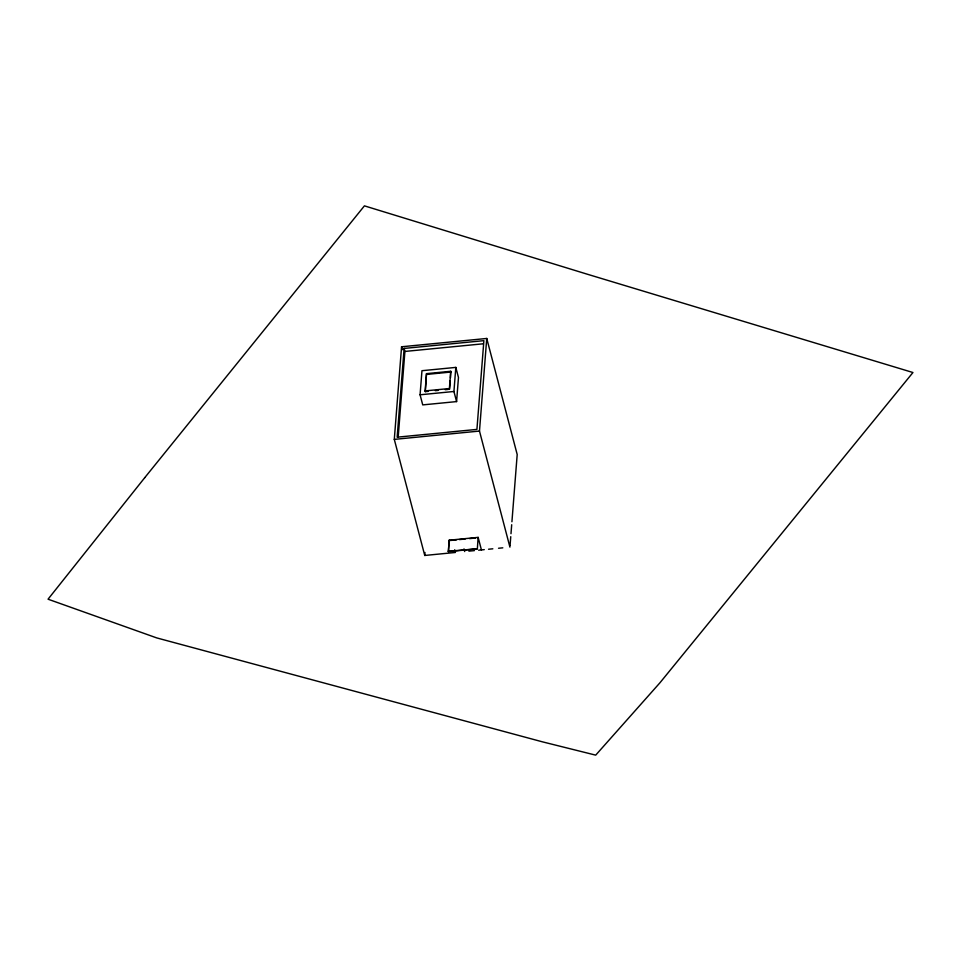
<?xml version="1.0" encoding="UTF-8"?>
<svg xmlns="http://www.w3.org/2000/svg" width="961" height="961" viewBox="0 0 961 961"><rect width="100%" height="100%" fill="white"/><g stroke="black" fill="none" stroke-linecap="round" stroke-linejoin="round"><path stroke-width="1.44" d="M454.685 549.788L455.382 552.467L424.75 555.458L394.298 439.381L401.566 346.777L486.746 338.464L517.198 454.529L511.925 521.751M404.125 348.435L397.157 437.183L476.92 429.399L483.888 340.65L404.125 348.435L404.905 351.438L398.178 437.231M420.077 394.791L421.963 370.706L455.814 367.402L458.469 377.505L456.583 401.59L422.732 404.893L420.077 394.791L453.928 391.487L455.814 367.402M428.198 391.367L425.351 391.644L425.146 390.899L426.504 373.649L450.745 371.282L450.493 377.781M425.351 391.644L426.504 373.649M424.75 555.458L424.978 552.467M450.745 371.282L449.388 388.532L425.146 390.899M449.58 389.277L450.265 380.664M478.134 537.379L477.365 548.803L448.391 551.626L449.159 540.202L478.134 537.379L481.425 549.92M448.391 551.626L449.159 540.202M509.931 547.133L479.479 431.069L486.746 338.464M510.051 545.644L510.759 536.682M510.988 533.691L511.696 524.73M404.905 351.438L483.191 343.798M426.696 374.406L450.937 372.039M435.333 390.671L438.18 390.394M445.303 389.698L448.162 389.421M394.298 439.381L479.479 431.069M449.255 540.575L456.499 539.878M459.394 539.589L465.196 539.025M469.545 538.604L475.335 538.04M448.294 551.254L477.365 548.803M468.884 551.146L474.458 550.605M478.638 550.197L484.284 549.644M488.56 549.224L492.837 548.803M498.531 548.25L502.807 547.83M453.928 391.487L456.583 401.59M463.995 548.887L464.704 551.554M401.566 346.777L402.323 349.672M144.811 477.593L48.05 599.196L156.703 637.9L542.46 741.844L595.7 755.142L659.991 682.73L912.95 372.52L587.411 274.245L364.423 205.858L144.811 477.593"/></g></svg>
